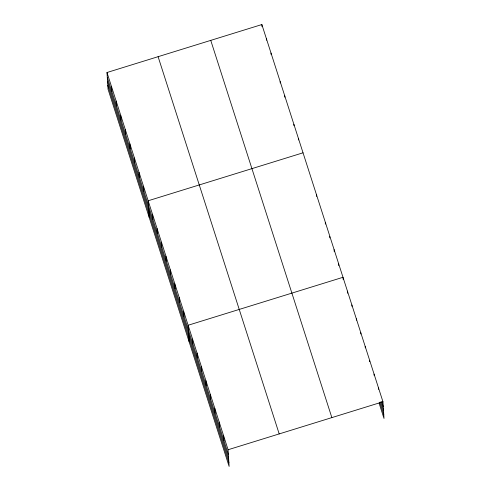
<?xml version="1.0" encoding="UTF-8"?>
<svg xmlns="http://www.w3.org/2000/svg" width="491" height="491" viewBox="0 0 491 491"><rect width="100%" height="100%" fill="white"/><g stroke="black" fill="none" stroke-linecap="round" stroke-linejoin="round"><path stroke-width="0.74" d="M106.989 72.515L228.088 449.744L229.137 466.45L108.038 89.221L106.989 72.515L261.863 24.55L382.962 401.779L384.011 418.485L379.107 403.197M303.033 152.805L148.159 200.77L149.215 217.476M228.088 449.744L382.962 401.779M381.636 401.601L383.268 406.695M380.709 401.853L383.514 410.586M379.795 402.221L383.766 414.594M210.749 40.379L331.855 417.608M158.096 56.686L279.195 433.915M107.296 77.431L228.401 454.66M107.541 81.322L228.64 458.551M107.793 85.33L228.898 462.559M378.524 387.951L378.61 389.351M374.081 374.117L374.167 375.523M369.643 360.284L369.729 361.689M365.2 346.456L365.286 347.855M360.762 332.622L360.848 334.027M356.319 318.788L356.411 320.193M351.881 304.96L351.967 306.359M347.438 291.126L347.573 293.231M343.129 279.404L343 277.292L188.127 325.257L189.176 341.963M338.557 263.464L338.692 265.57M334.119 249.631L334.248 251.736M329.719 236.502L329.811 237.908M325.281 222.669L325.367 224.074M316.357 194.301L316.486 196.412M298.46 138.56L298.546 139.96M293.882 124.309L293.974 125.708M284.737 95.806L284.823 97.212M280.158 81.555L280.251 82.961M271.007 53.053L271.1 54.458M266.435 38.801L266.521 40.207M261.863 24.55L261.991 26.655M223.65 435.91L223.957 440.826M219.207 422.082L219.52 426.998M214.77 408.248L215.076 413.164M210.326 394.414L210.639 399.33M205.889 380.586L206.195 385.503M201.445 366.752L201.758 371.669M197.008 352.925L197.314 357.835M192.564 339.091L192.877 344.007M183.683 311.429L183.996 316.339M179.246 297.595L179.553 302.511M174.802 283.761L175.115 288.677M170.365 269.933L170.672 274.843M165.921 256.099L166.234 261.016M161.484 242.266L161.791 247.182M157.04 228.438L157.353 233.354M152.603 214.604L152.91 219.52M143.587 186.519L143.894 191.435M139.014 172.267L139.321 177.183M134.436 158.022L134.749 162.932M129.863 143.771L130.17 148.681M125.285 129.52L125.598 134.436M120.712 115.268L121.019 120.185M116.14 101.017L116.447 105.933M111.561 86.766L111.874 91.682"/></g></svg>
